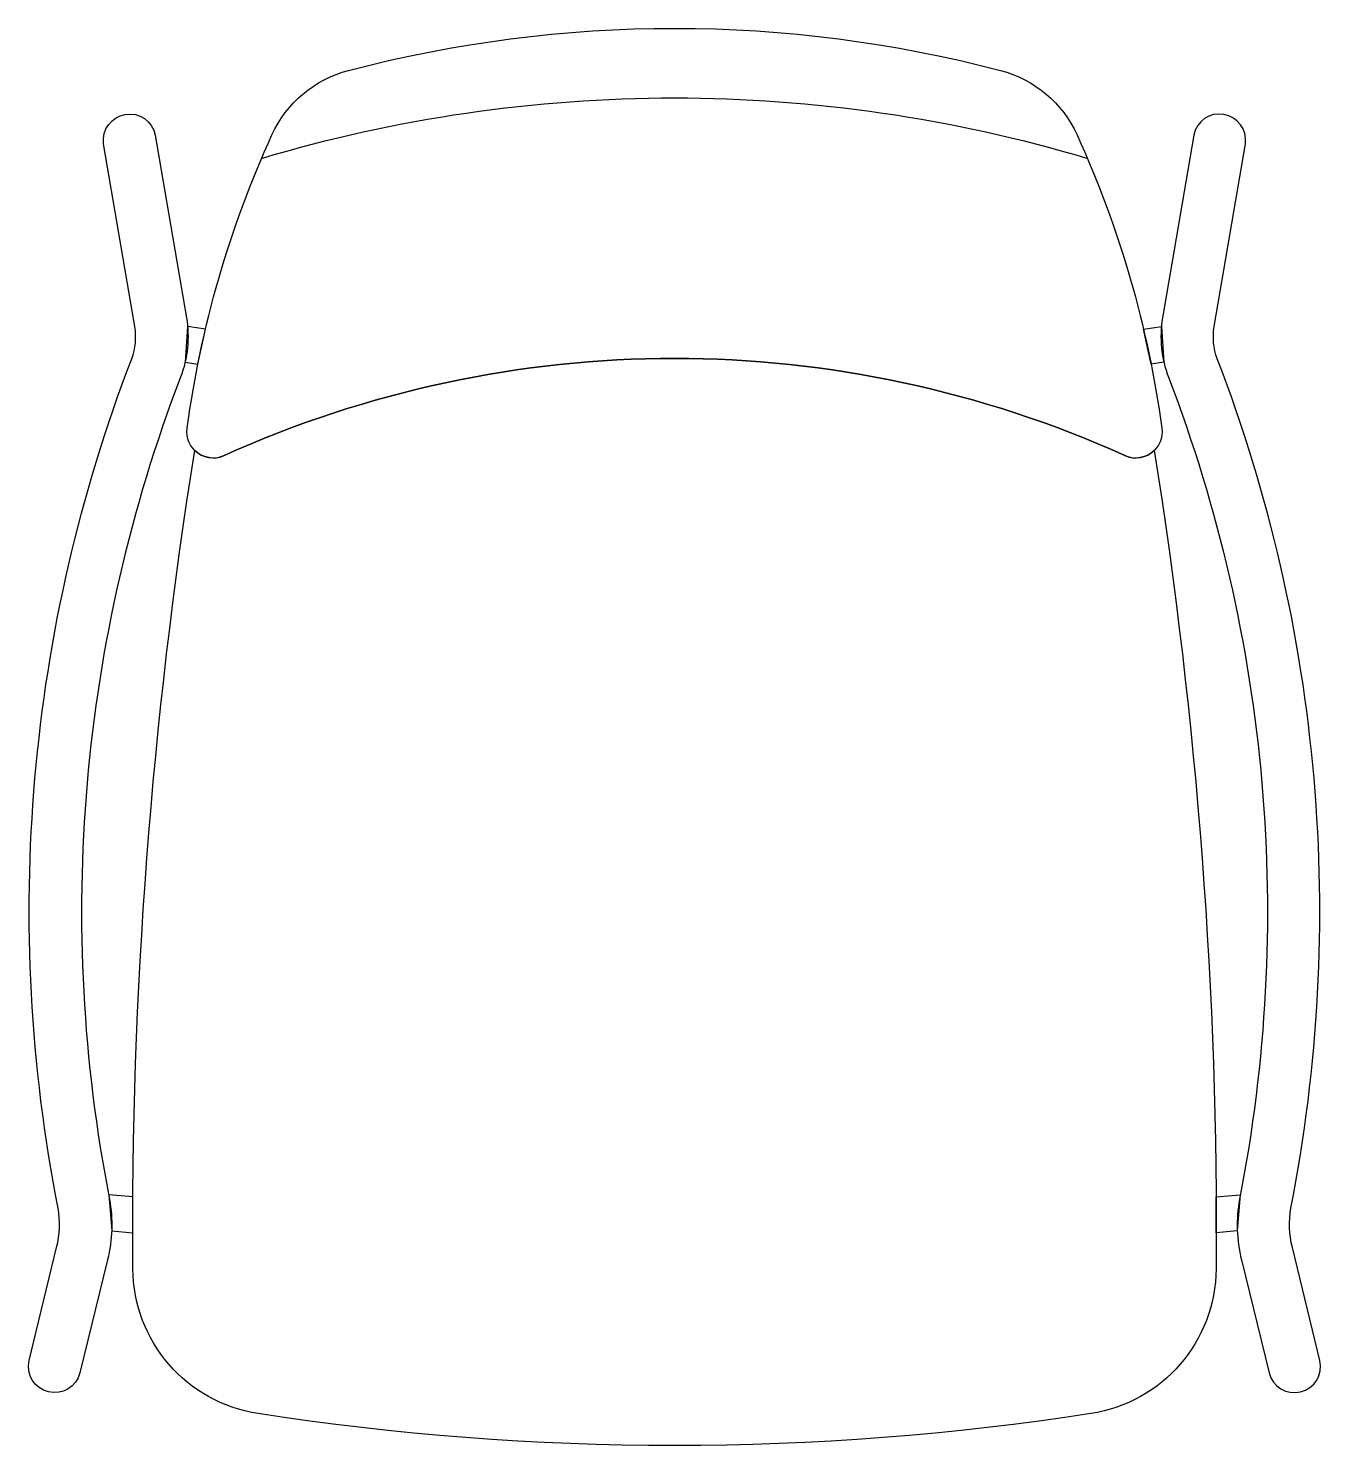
# Model space of a CAD drawing. Header units: millimetres. Extents: x -271 to 271, y -298 to 298.
import ezdxf

# ---------------------------------------------------------------- set-up
doc = ezdxf.new("R2010")
doc.units = ezdxf.units.MM
doc.header["$LTSCALE"] = 0.001

msp = doc.modelspace()

# ---------------------------------------------------------------- linework, layer by layer
for points in [[(-189.1, 118.13, -0.592772), (-204.6, 129.63, -0.073593), (-169, 252.83, -0.224824), (-136.9, 279.83, -0.129235), (136.9, 279.83, -0.224824), (169, 252.83, -0.073593), (204.6, 129.63, -0.592772), (189.1, 118.13, 0.21577), (-189.1, 118.13)], [(-173.4, 242.93, -0.146402), (173.4, 242.93)], [(-271, -261.77), (-259.4, -214.27, 0.103), (-258.8, -197.77, -0.141013), (-227.9, 158.83, 0.134854), (-226.6, 172.33), (-239.7, 249.03, -0.969131), (-218, 252.73), (-204.9, 176.03, -0.134339), (-207.4, 151.03, 0.140875), (-237.2, -194.07, -0.102723), (-238, -219.47), (-249.6, -266.97, -0.989258), (-271, -261.77)], [(271, -261.77), (259.4, -214.27, -0.103), (258.8, -197.77, 0.141013), (227.9, 158.83, -0.134854), (226.6, 172.33), (239.7, 249.03, 0.969131), (218, 252.73), (204.9, 176.03, 0.134339), (207.4, 151.03, -0.140875), (237.2, -194.07, 0.102723), (238, -219.47), (249.6, -266.97, 0.989258), (271, -261.77)], [(-174.8, -284.07, -0.368099), (-227.4, -223.27, -0.041415), (-201.4, 120.33, 0.311545), (-189.1, 118.13, -0.21577), (189.1, 118.13, 0.311545), (201.4, 120.33, -0.041415), (227.4, -223.27, -0.368099), (174.8, -284.07, -0.076918), (-174.8, -284.07)]]:
    msp.add_lwpolyline(points, format="xyb")
for points in [[(-196.9, 171.23), (-204.4, 172.33), (-205.5, 157.33), (-200.1, 156.53), (-196.9, 171.23)], [(196.9, 171.23), (204.4, 172.33), (205.5, 157.33), (200.1, 156.53), (196.9, 171.23)], [(-227.4, -193.07), (-237.5, -192.27), (-236.3, -207.37), (-227.4, -208.17), (-227.4, -193.07)], [(227.4, -193.07), (237.5, -192.27), (236.3, -207.37), (227.4, -208.17), (227.4, -193.07)]]:
    msp.add_lwpolyline(points)

doc.saveas('drawing.dxf')
